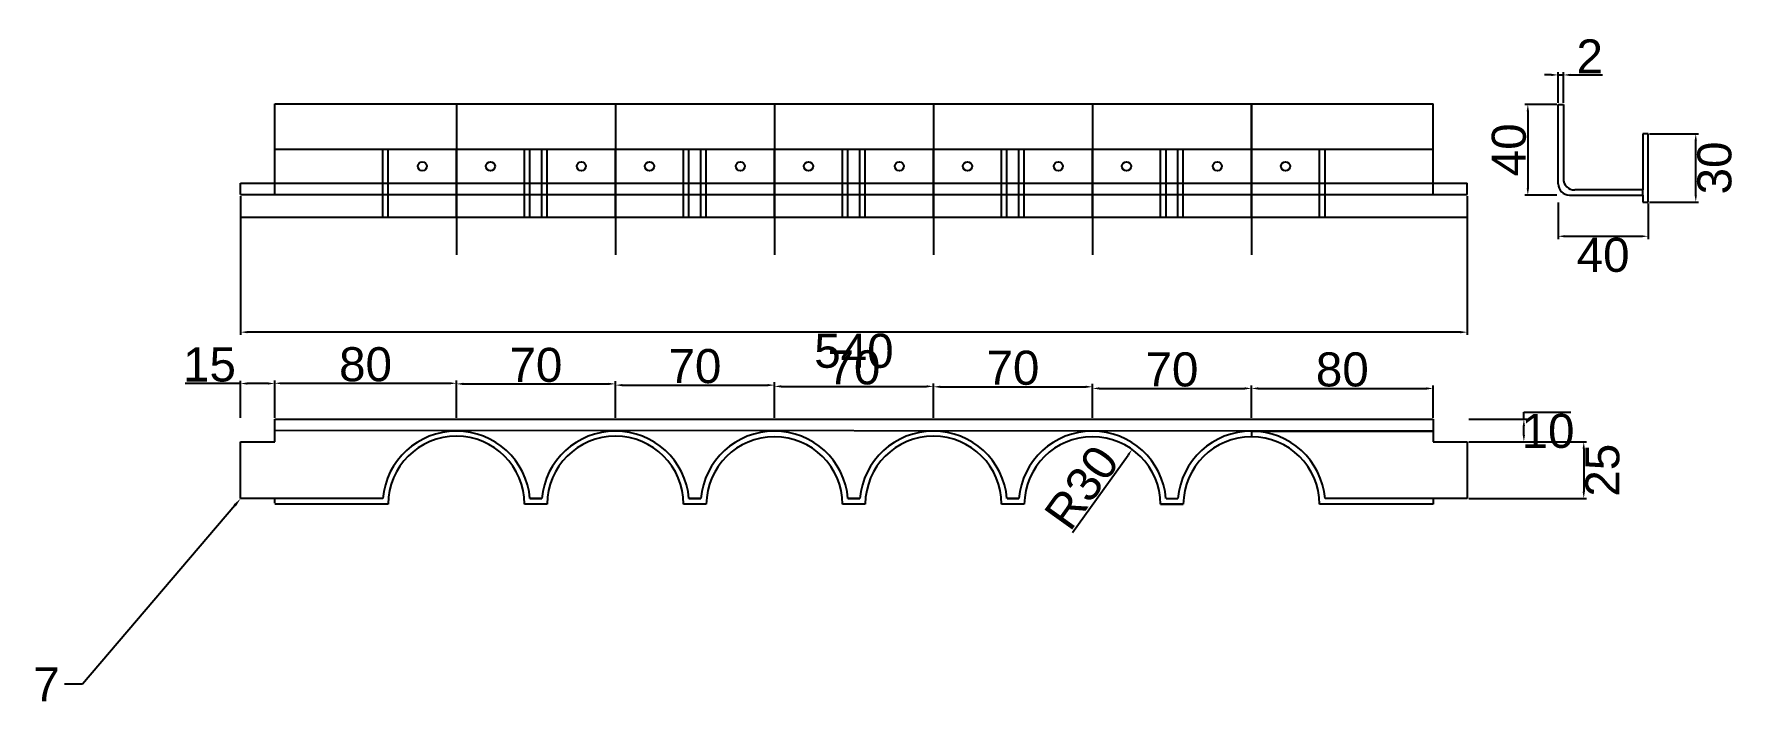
# Model space of a CAD drawing. Header units: millimetres. Extents: x -3009 to 55097, y -2803 to 5841.
# Drawn here: x 49848 to 50597, y -2803 to -2504 of the extents above; entities that cross this region are included whole.
import ezdxf
from ezdxf import colors
from ezdxf.entities.mleader import LeaderData, LeaderLine
from ezdxf.math import Vec2, Vec3

# ---------------------------------------------------------------- set-up
doc = ezdxf.new("R2010")
doc.units = ezdxf.units.MM
doc.layers.add('DIM', color=10, linetype='Continuous')
doc.styles.get("Standard").update_dxf_attribs({"font": 'arial.ttf', "height": 15})
doc.dimstyles.new('DIM', dxfattribs={"dimtxt": 15, "dimasz": 3, "dimexe": 1.25, "dimexo": 0.625, "dimtad": 2, "dimtoh": 1, "dimdec": 0, "dimtxsty": 'Standard', "dimcen": 2.5, "dimclrd": 1, "dimclre": 4, "dimclrt": 1, "dimadec": 0, "dimazin": 0, "dimtfac": 1, "dimtdec": 0, "dimtmove": 0, "dimatfit": 3, "dimfxl": 1, "dimtfillclr": 4, "dimarcsym": 0})

# ---------------------------------------------------------------- blocks, each defined once
blk = doc.blocks.new('*D336')
at = {"layer": 'Defpoints', "color": 0, "transparency": 16777216}
for p in [(49938.55, -2574.71), (50478.55, -2574.71), (49938.55, -2635.28)]:
    blk.add_point(p, dxfattribs=at)
at = {"layer": 'DIM', "color": 4, "lineweight": -2, "transparency": 16777216}
for p, q in [((49938.55, -2575.33), (49938.55, -2636.53)), ((50478.55, -2575.33), (50478.55, -2636.53))]:
    blk.add_line(p, q, dxfattribs=at)
at = {"layer": 'DIM', "color": 1, "lineweight": -2, "transparency": 16777216}
blk.add_line((50475.55, -2635.28), (49941.55, -2635.28), dxfattribs=at)
at = {"layer": 'DIM', "color": 1, "transparency": 16777216}
for points in [[(49941.55, -2634.78), (49941.55, -2635.78), (49938.55, -2635.28)], [(50475.55, -2634.78), (50475.55, -2635.78), (50478.55, -2635.28)]]:
    blk.add_solid(points, dxfattribs=at)
at = {"layer": 'DIM', "color": 1, "transparency": 16777216, "insert": (50208.55, -2643.57), "char_height": 15, "attachment_point": 5}
blk.add_mtext('540', dxfattribs=at)
blk = doc.blocks.new('*D337')
at = {"layer": 'Defpoints', "color": 0, "transparency": 16777216}
for p in [(49938.55, -2657.9), (49938.55, -2673.57), (49953.55, -2673.57)]:
    blk.add_point(p, dxfattribs=at)
at = {"layer": 'DIM', "color": 1, "lineweight": -2, "transparency": 16777216}
for p, q in [((49938.55, -2657.9), (49914.12, -2657.9)), ((49950.55, -2657.9), (49941.55, -2657.9))]:
    blk.add_line(p, q, dxfattribs=at)
at = {"layer": 'DIM', "color": 4, "lineweight": -2, "transparency": 16777216}
for p, q in [((49938.55, -2672.95), (49938.55, -2656.65)), ((49953.55, -2672.95), (49953.55, -2656.65))]:
    blk.add_line(p, q, dxfattribs=at)
at = {"layer": 'DIM', "color": 1, "transparency": 16777216}
for points in [[(49941.55, -2657.4), (49941.55, -2658.4), (49938.55, -2657.9)], [(49950.55, -2657.4), (49950.55, -2658.4), (49953.55, -2657.9)]]:
    blk.add_solid(points, dxfattribs=at)
at = {"layer": 'DIM', "color": 1, "transparency": 16777216, "insert": (49924.84, -2649.62), "char_height": 15, "attachment_point": 5}
blk.add_mtext('15', dxfattribs=at)
blk = doc.blocks.new('*D338')
at = {"layer": 'Defpoints', "color": 0, "transparency": 16777216}
for p in [(50033.55, -2657.79), (49953.55, -2673.57), (50033.55, -2673.57)]:
    blk.add_point(p, dxfattribs=at)
at = {"layer": 'DIM', "color": 4, "lineweight": -2, "transparency": 16777216}
for p, q in [((49953.55, -2672.95), (49953.55, -2656.54)), ((50033.55, -2672.95), (50033.55, -2656.54))]:
    blk.add_line(p, q, dxfattribs=at)
at = {"layer": 'DIM', "color": 1, "lineweight": -2, "transparency": 16777216}
blk.add_line((49956.55, -2657.79), (50030.55, -2657.79), dxfattribs=at)
at = {"layer": 'DIM', "color": 1, "transparency": 16777216}
for points in [[(49956.55, -2657.29), (49956.55, -2658.29), (49953.55, -2657.79)], [(50030.55, -2657.29), (50030.55, -2658.29), (50033.55, -2657.79)]]:
    blk.add_solid(points, dxfattribs=at)
at = {"layer": 'DIM', "color": 1, "transparency": 16777216, "insert": (49993.55, -2649.51), "char_height": 15, "attachment_point": 5}
blk.add_mtext('80', dxfattribs=at)
blk = doc.blocks.new('*D339')
at = {"layer": 'Defpoints', "color": 0, "transparency": 16777216}
for p in [(50103.55, -2658.06), (50033.55, -2673.57), (50103.55, -2673.57)]:
    blk.add_point(p, dxfattribs=at)
at = {"layer": 'DIM', "color": 4, "lineweight": -2, "transparency": 16777216}
for p, q in [((50033.55, -2672.95), (50033.55, -2656.81)), ((50103.55, -2672.95), (50103.55, -2656.81))]:
    blk.add_line(p, q, dxfattribs=at)
at = {"layer": 'DIM', "color": 1, "lineweight": -2, "transparency": 16777216}
blk.add_line((50036.55, -2658.06), (50100.55, -2658.06), dxfattribs=at)
at = {"layer": 'DIM', "color": 1, "transparency": 16777216}
for points in [[(50036.55, -2657.56), (50036.55, -2658.56), (50033.55, -2658.06)], [(50100.55, -2657.56), (50100.55, -2658.56), (50103.55, -2658.06)]]:
    blk.add_solid(points, dxfattribs=at)
at = {"layer": 'DIM', "color": 1, "transparency": 16777216, "insert": (50068.55, -2649.78), "char_height": 15, "attachment_point": 5}
blk.add_mtext('70', dxfattribs=at)
blk = doc.blocks.new('*D340')
at = {"layer": 'Defpoints', "color": 0, "transparency": 16777216}
for p in [(50173.55, -2658.61), (50103.55, -2673.57), (50173.55, -2673.57)]:
    blk.add_point(p, dxfattribs=at)
at = {"layer": 'DIM', "color": 4, "lineweight": -2, "transparency": 16777216}
for p, q in [((50103.55, -2672.95), (50103.55, -2657.36)), ((50173.55, -2672.95), (50173.55, -2657.36))]:
    blk.add_line(p, q, dxfattribs=at)
at = {"layer": 'DIM', "color": 1, "lineweight": -2, "transparency": 16777216}
blk.add_line((50106.55, -2658.61), (50170.55, -2658.61), dxfattribs=at)
at = {"layer": 'DIM', "color": 1, "transparency": 16777216}
for points in [[(50106.55, -2658.11), (50106.55, -2659.11), (50103.55, -2658.61)], [(50170.55, -2658.11), (50170.55, -2659.11), (50173.55, -2658.61)]]:
    blk.add_solid(points, dxfattribs=at)
at = {"layer": 'DIM', "color": 1, "transparency": 16777216, "insert": (50138.55, -2650.33), "char_height": 15, "attachment_point": 5}
blk.add_mtext('70', dxfattribs=at)
blk = doc.blocks.new('*D341')
at = {"layer": 'Defpoints', "color": 0, "transparency": 16777216}
for p in [(50243.55, -2659.16), (50173.55, -2673.57), (50243.55, -2673.57)]:
    blk.add_point(p, dxfattribs=at)
at = {"layer": 'DIM', "color": 4, "lineweight": -2, "transparency": 16777216}
for p, q in [((50173.55, -2672.95), (50173.55, -2657.91)), ((50243.55, -2672.95), (50243.55, -2657.91))]:
    blk.add_line(p, q, dxfattribs=at)
at = {"layer": 'DIM', "color": 1, "lineweight": -2, "transparency": 16777216}
blk.add_line((50176.55, -2659.16), (50240.55, -2659.16), dxfattribs=at)
at = {"layer": 'DIM', "color": 1, "transparency": 16777216}
for points in [[(50176.55, -2658.66), (50176.55, -2659.66), (50173.55, -2659.16)], [(50240.55, -2658.66), (50240.55, -2659.66), (50243.55, -2659.16)]]:
    blk.add_solid(points, dxfattribs=at)
at = {"layer": 'DIM', "color": 1, "transparency": 16777216, "insert": (50208.55, -2650.88), "char_height": 15, "attachment_point": 5}
blk.add_mtext('70', dxfattribs=at)
blk = doc.blocks.new('*D342')
at = {"layer": 'Defpoints', "color": 0, "transparency": 16777216}
for p in [(50313.55, -2659.34), (50243.55, -2673.57), (50313.55, -2673.57)]:
    blk.add_point(p, dxfattribs=at)
at = {"layer": 'DIM', "color": 4, "lineweight": -2, "transparency": 16777216}
for p, q in [((50243.55, -2672.95), (50243.55, -2658.09)), ((50313.55, -2672.95), (50313.55, -2658.09))]:
    blk.add_line(p, q, dxfattribs=at)
at = {"layer": 'DIM', "color": 1, "lineweight": -2, "transparency": 16777216}
blk.add_line((50246.55, -2659.34), (50310.55, -2659.34), dxfattribs=at)
at = {"layer": 'DIM', "color": 1, "transparency": 16777216}
for points in [[(50246.55, -2658.84), (50246.55, -2659.84), (50243.55, -2659.34)], [(50310.55, -2658.84), (50310.55, -2659.84), (50313.55, -2659.34)]]:
    blk.add_solid(points, dxfattribs=at)
at = {"layer": 'DIM', "color": 1, "transparency": 16777216, "insert": (50278.55, -2651.05), "char_height": 15, "attachment_point": 5}
blk.add_mtext('70', dxfattribs=at)
blk = doc.blocks.new('*D343')
at = {"layer": 'Defpoints', "color": 0, "transparency": 16777216}
for p in [(50383.55, -2660.06), (50313.55, -2673.57), (50383.55, -2673.57)]:
    blk.add_point(p, dxfattribs=at)
at = {"layer": 'DIM', "color": 4, "lineweight": -2, "transparency": 16777216}
for p, q in [((50313.55, -2672.95), (50313.55, -2658.81)), ((50383.55, -2672.95), (50383.55, -2658.81))]:
    blk.add_line(p, q, dxfattribs=at)
at = {"layer": 'DIM', "color": 1, "lineweight": -2, "transparency": 16777216}
blk.add_line((50316.55, -2660.06), (50380.55, -2660.06), dxfattribs=at)
at = {"layer": 'DIM', "color": 1, "transparency": 16777216}
for points in [[(50316.55, -2659.56), (50316.55, -2660.56), (50313.55, -2660.06)], [(50380.55, -2659.56), (50380.55, -2660.56), (50383.55, -2660.06)]]:
    blk.add_solid(points, dxfattribs=at)
at = {"layer": 'DIM', "color": 1, "transparency": 16777216, "insert": (50348.55, -2651.78), "char_height": 15, "attachment_point": 5}
blk.add_mtext('70', dxfattribs=at)
blk = doc.blocks.new('*D344')
at = {"layer": 'Defpoints', "color": 0, "transparency": 16777216}
for p in [(50463.55, -2660.07), (50383.55, -2673.57), (50463.55, -2673.57)]:
    blk.add_point(p, dxfattribs=at)
at = {"layer": 'DIM', "color": 4, "lineweight": -2, "transparency": 16777216}
for p, q in [((50383.55, -2672.95), (50383.55, -2658.82)), ((50463.55, -2672.95), (50463.55, -2658.82))]:
    blk.add_line(p, q, dxfattribs=at)
at = {"layer": 'DIM', "color": 1, "lineweight": -2, "transparency": 16777216}
blk.add_line((50386.55, -2660.07), (50460.55, -2660.07), dxfattribs=at)
at = {"layer": 'DIM', "color": 1, "transparency": 16777216}
for points in [[(50386.55, -2659.57), (50386.55, -2660.57), (50383.55, -2660.07)], [(50460.55, -2659.57), (50460.55, -2660.57), (50463.55, -2660.07)]]:
    blk.add_solid(points, dxfattribs=at)
at = {"layer": 'DIM', "color": 1, "transparency": 16777216, "insert": (50423.55, -2651.79), "char_height": 15, "attachment_point": 5}
blk.add_mtext('80', dxfattribs=at)
blk = doc.blocks.new('*D345')
at = {"layer": 'Defpoints', "color": 0, "transparency": 16777216}
for p in [(50478.55, -2673.57), (50503.47, -2673.57), (50478.55, -2683.57)]:
    blk.add_point(p, dxfattribs=at)
at = {"layer": 'DIM', "color": 4, "lineweight": -2, "transparency": 16777216}
for p, q in [((50479.18, -2673.57), (50504.72, -2673.57)), ((50479.18, -2683.57), (50504.72, -2683.57))]:
    blk.add_line(p, q, dxfattribs=at)
at = {"layer": 'DIM', "color": 1, "lineweight": -2, "transparency": 16777216}
for p, q in [((50503.47, -2673.57), (50503.47, -2670.57)), ((50503.47, -2670.57), (50524.12, -2670.57)), ((50503.47, -2680.57), (50503.47, -2676.57))]:
    blk.add_line(p, q, dxfattribs=at)
at = {"layer": 'DIM', "color": 1, "transparency": 16777216}
for points in [[(50502.97, -2676.57), (50503.97, -2676.57), (50503.47, -2673.57)], [(50502.97, -2680.57), (50503.97, -2680.57), (50503.47, -2683.57)]]:
    blk.add_solid(points, dxfattribs=at)
at = {"layer": 'DIM', "color": 1, "transparency": 16777216, "insert": (50514.11, -2678.86), "char_height": 15, "attachment_point": 5}
blk.add_mtext('10', dxfattribs=at)
blk = doc.blocks.new('*D346')
at = {"layer": 'Defpoints', "color": 0, "transparency": 16777216}
for p in [(50478.55, -2683.57), (50478.55, -2708.57), (50529.84, -2708.57)]:
    blk.add_point(p, dxfattribs=at)
at = {"layer": 'DIM', "color": 4, "lineweight": -2, "transparency": 16777216}
for p, q in [((50479.18, -2683.57), (50531.09, -2683.57)), ((50479.18, -2708.57), (50531.09, -2708.57))]:
    blk.add_line(p, q, dxfattribs=at)
at = {"layer": 'DIM', "color": 1, "lineweight": -2, "transparency": 16777216}
blk.add_line((50529.84, -2686.57), (50529.84, -2705.57), dxfattribs=at)
at = {"layer": 'DIM', "color": 1, "transparency": 16777216}
for points in [[(50529.34, -2686.57), (50530.34, -2686.57), (50529.84, -2683.57)], [(50529.34, -2705.57), (50530.34, -2705.57), (50529.84, -2708.57)]]:
    blk.add_solid(points, dxfattribs=at)
at = {"layer": 'DIM', "color": 1, "transparency": 16777216, "insert": (50538.12, -2696.07), "char_height": 15, "attachment_point": 5, "rotation": 90}
blk.add_mtext('25', dxfattribs=at)
blk = doc.blocks.new('*D335')
at = {"layer": 'Defpoints', "color": 0, "transparency": 16777216}
for p in [(50331.03, -2686.94), (50313.55, -2711.33)]:
    blk.add_point(p, dxfattribs=at)
at = {"layer": 'DIM', "color": 1, "lineweight": -2, "transparency": 16777216}
blk.add_line((50304.79, -2723.56), (50329.28, -2689.38), dxfattribs=at)
at = {"layer": 'DIM', "color": 1, "transparency": 16777216}
blk.add_solid([(50328.87, -2689.09), (50329.69, -2689.67), (50331.03, -2686.94)], dxfattribs=at)
at = {"layer": 'DIM', "color": 1, "transparency": 16777216, "insert": (50308.84, -2703.67), "char_height": 15, "attachment_point": 5, "rotation": 54.376}
blk.add_mtext('R30', dxfattribs=at)
blk = doc.blocks.new('*D347')
at = {"layer": 'Defpoints', "color": 0, "transparency": 16777216}
for p in [(50518.56, -2534.98), (50505.22, -2574.98), (50518.56, -2574.98)]:
    blk.add_point(p, dxfattribs=at)
at = {"layer": 'DIM', "color": 4, "lineweight": -2, "transparency": 16777216}
for p, q in [((50517.93, -2534.98), (50503.97, -2534.98)), ((50517.93, -2574.98), (50503.97, -2574.98))]:
    blk.add_line(p, q, dxfattribs=at)
at = {"layer": 'DIM', "color": 1, "lineweight": -2, "transparency": 16777216}
blk.add_line((50505.22, -2537.98), (50505.22, -2571.98), dxfattribs=at)
at = {"layer": 'DIM', "color": 1, "transparency": 16777216}
for points in [[(50504.72, -2537.98), (50505.72, -2537.98), (50505.22, -2534.98)], [(50504.72, -2571.98), (50505.72, -2571.98), (50505.22, -2574.98)]]:
    blk.add_solid(points, dxfattribs=at)
at = {"layer": 'DIM', "color": 1, "transparency": 16777216, "insert": (50496.94, -2554.98), "char_height": 15, "attachment_point": 5, "rotation": 90}
blk.add_mtext('40', dxfattribs=at)
blk = doc.blocks.new('*D348')
at = {"layer": 'Defpoints', "color": 0, "transparency": 16777216}
for p in [(50520.86, -2522.01), (50518.56, -2534.98), (50520.86, -2534.98)]:
    blk.add_point(p, dxfattribs=at)
at = {"layer": 'DIM', "color": 1, "lineweight": -2, "transparency": 16777216}
for p, q in [((50515.56, -2522.01), (50512.56, -2522.01)), ((50518.56, -2522.01), (50520.86, -2522.01)), ((50523.86, -2522.01), (50538.04, -2522.01))]:
    blk.add_line(p, q, dxfattribs=at)
at = {"layer": 'DIM', "color": 4, "lineweight": -2, "transparency": 16777216}
for p, q in [((50518.56, -2534.35), (50518.56, -2520.76)), ((50520.86, -2534.35), (50520.86, -2520.76))]:
    blk.add_line(p, q, dxfattribs=at)
at = {"layer": 'DIM', "color": 1, "transparency": 16777216}
for points in [[(50515.56, -2521.51), (50515.56, -2522.51), (50518.56, -2522.01)], [(50523.86, -2521.51), (50523.86, -2522.51), (50520.86, -2522.01)]]:
    blk.add_solid(points, dxfattribs=at)
at = {"layer": 'DIM', "color": 1, "transparency": 16777216, "insert": (50532.45, -2513.85), "char_height": 15, "attachment_point": 5}
blk.add_mtext('2', dxfattribs=at)
blk = doc.blocks.new('*D349')
at = {"layer": 'Defpoints', "color": 0, "transparency": 16777216}
for p in [(50518.56, -2577.56), (50558.16, -2577.98), (50558.16, -2593.06)]:
    blk.add_point(p, dxfattribs=at)
at = {"layer": 'DIM', "color": 4, "lineweight": -2, "transparency": 16777216}
for p, q in [((50518.56, -2578.19), (50518.56, -2594.31)), ((50558.16, -2578.6), (50558.16, -2594.31))]:
    blk.add_line(p, q, dxfattribs=at)
at = {"layer": 'DIM', "color": 1, "lineweight": -2, "transparency": 16777216}
blk.add_line((50521.56, -2593.06), (50555.16, -2593.06), dxfattribs=at)
at = {"layer": 'DIM', "color": 1, "transparency": 16777216}
for points in [[(50521.56, -2592.56), (50521.56, -2593.56), (50518.56, -2593.06)], [(50555.16, -2592.56), (50555.16, -2593.56), (50558.16, -2593.06)]]:
    blk.add_solid(points, dxfattribs=at)
at = {"layer": 'DIM', "color": 1, "transparency": 16777216, "insert": (50538.36, -2601.34), "char_height": 15, "attachment_point": 5}
blk.add_mtext('40', dxfattribs=at)
blk = doc.blocks.new('*D350')
at = {"layer": 'Defpoints', "color": 0, "transparency": 16777216}
for p in [(50558.16, -2547.98), (50579.15, -2547.98), (50558.16, -2577.98)]:
    blk.add_point(p, dxfattribs=at)
at = {"layer": 'DIM', "color": 4, "lineweight": -2, "transparency": 16777216}
for p, q in [((50558.78, -2547.98), (50580.4, -2547.98)), ((50558.78, -2577.98), (50580.4, -2577.98))]:
    blk.add_line(p, q, dxfattribs=at)
at = {"layer": 'DIM', "color": 1, "lineweight": -2, "transparency": 16777216}
blk.add_line((50579.15, -2574.98), (50579.15, -2550.98), dxfattribs=at)
at = {"layer": 'DIM', "color": 1, "transparency": 16777216}
for points in [[(50578.65, -2550.98), (50579.65, -2550.98), (50579.15, -2547.98)], [(50578.65, -2574.98), (50579.65, -2574.98), (50579.15, -2577.98)]]:
    blk.add_solid(points, dxfattribs=at)
at = {"layer": 'DIM', "color": 1, "transparency": 16777216, "insert": (50587.44, -2562.98), "char_height": 15, "attachment_point": 5, "rotation": 90}
blk.add_mtext('30', dxfattribs=at)

msp = doc.modelspace()

# ---------------------------------------------------------------- linework, layer by layer
for p, q in [((49953.55, -2574.71), (49953.55, -2534.71)), ((49953.55, -2534.71), (50463.55, -2534.71)), ((50033.55, -2534.71), (50033.55, -2601.18)), ((50103.55, -2534.71), (50103.55, -2601.18)), ((50173.55, -2534.71), (50173.55, -2601.18)), ((50243.55, -2534.71), (50243.55, -2601.18)), ((50313.55, -2534.71), (50313.55, -2601.18)), ((50383.55, -2554.71), (50383.55, -2534.71)), ((50383.55, -2534.71), (50383.55, -2601.18)), ((50463.55, -2574.71), (50463.55, -2534.71)), ((50518.56, -2534.98), (50520.86, -2534.98)), ((50518.56, -2569.98), (50518.56, -2534.98)), ((50520.86, -2534.98), (50520.86, -2567.68)), ((50558.16, -2547.98), (50555.86, -2547.98)), ((50555.86, -2547.98), (50555.86, -2572.68)), ((50558.16, -2577.98), (50558.16, -2547.98)), ((49953.55, -2554.71), (50463.55, -2554.71)), ((49953.55, -2574.71), (49953.55, -2554.71)), ((50001.17, -2584.71), (50001.17, -2554.71)), ((50003.56, -2584.71), (50003.56, -2554.71)), ((50033.55, -2569.71), (50033.55, -2554.71)), ((50033.55, -2569.71), (50033.55, -2554.71)), ((50063.55, -2584.71), (50063.55, -2554.71)), ((50065.94, -2584.71), (50065.94, -2554.71)), ((50071.17, -2584.71), (50071.17, -2554.71)), ((50073.56, -2584.71), (50073.56, -2554.71)), ((50103.55, -2569.71), (50103.55, -2554.71)), ((50133.55, -2584.71), (50133.55, -2554.71)), ((50135.94, -2584.71), (50135.94, -2554.71)), ((50141.17, -2584.71), (50141.17, -2554.71)), ((50143.56, -2584.71), (50143.56, -2554.71)), ((50173.55, -2569.71), (50173.55, -2554.71)), ((50203.55, -2584.71), (50203.55, -2554.71)), ((50205.94, -2584.71), (50205.94, -2554.71)), ((50211.17, -2584.71), (50211.17, -2554.71)), ((50213.56, -2584.71), (50213.56, -2554.71)), ((50243.55, -2569.71), (50243.55, -2554.71)), ((50273.55, -2584.71), (50273.55, -2554.71)), ((50275.93, -2584.71), (50275.93, -2554.71)), ((50281.17, -2584.71), (50281.17, -2554.71)), ((50283.56, -2584.71), (50283.56, -2554.71)), ((50313.55, -2569.71), (50313.55, -2554.71)), ((50343.55, -2584.71), (50343.55, -2554.71)), ((50345.94, -2584.71), (50345.94, -2554.71)), ((50351.17, -2584.71), (50351.17, -2554.71)), ((50353.56, -2584.71), (50353.56, -2554.71)), ((50383.55, -2569.71), (50383.55, -2554.71)), ((50413.55, -2584.71), (50413.55, -2554.71)), ((50415.94, -2584.71), (50415.94, -2554.71)), ((49938.55, -2569.71), (50478.55, -2569.71)), ((49938.55, -2574.71), (49938.55, -2569.71)), ((50033.55, -2574.71), (50033.55, -2569.71)), ((50103.55, -2574.71), (50103.55, -2569.71)), ((50173.55, -2574.71), (50173.55, -2569.71)), ((50243.55, -2574.71), (50243.55, -2569.71)), ((50313.55, -2574.71), (50313.55, -2569.71)), ((50383.55, -2574.71), (50383.55, -2569.71)), ((50478.55, -2574.71), (50478.55, -2569.71)), ((49938.55, -2574.71), (50478.55, -2574.71)), ((50033.55, -2584.71), (50033.55, -2574.71)), ((50103.55, -2584.71), (50103.55, -2574.71)), ((50173.55, -2584.71), (50173.55, -2574.71)), ((50243.55, -2584.71), (50243.55, -2574.71)), ((50313.55, -2584.71), (50313.55, -2574.71)), ((50383.55, -2584.71), (50383.55, -2574.71)), ((50523.56, -2574.98), (50555.86, -2574.98)), ((50555.86, -2572.68), (50525.86, -2572.68)), ((50555.86, -2574.98), (50555.86, -2572.68)), ((50555.86, -2574.98), (50555.86, -2576.98)), ((50555.86, -2576.98), (50555.86, -2577.98)), ((50555.86, -2577.98), (50558.16, -2577.98)), ((49938.55, -2584.71), (50478.55, -2584.71)), ((50383.55, -2584.71), (50383.55, -2601.18)), ((49953.55, -2683.57), (49953.55, -2673.57)), ((49953.55, -2673.57), (50033.55, -2673.57)), ((49953.55, -2673.57), (50033.55, -2673.57)), ((50033.55, -2673.57), (50103.55, -2673.57)), ((50033.55, -2673.57), (50103.55, -2673.57)), ((50103.55, -2673.57), (50173.55, -2673.57)), ((50173.55, -2673.57), (50243.55, -2673.57)), ((50243.55, -2673.57), (50313.55, -2673.57)), ((50313.55, -2673.57), (50383.55, -2673.57)), ((50383.55, -2673.57), (50463.55, -2673.57)), ((50463.55, -2673.57), (50463.55, -2683.57)), ((49938.55, -2708.57), (49938.55, -2683.57)), ((49938.55, -2683.57), (49953.55, -2683.57)), ((50463.55, -2678.83), (49953.55, -2678.57)), ((50033.55, -2678.61), (50033.55, -2678.83)), ((50103.55, -2678.65), (50103.55, -2678.83)), ((50173.55, -2678.68), (50173.55, -2678.83)), ((50243.55, -2678.72), (50243.55, -2678.83)), ((50313.55, -2678.75), (50313.55, -2678.83)), ((50383.55, -2678.79), (50383.55, -2681.33)), ((50383.55, -2678.83), (50463.55, -2678.83)), ((50413.55, -2678.83), (50413.55, -2678.8)), ((50415.94, -2678.83), (50415.94, -2678.8)), ((50463.55, -2683.57), (50478.55, -2683.57)), ((50478.55, -2683.57), (50478.55, -2708.57)), ((50001.17, -2708.57), (49938.55, -2708.57)), ((49953.55, -2710.57), (49953.55, -2708.57)), ((50003.55, -2711.07), (49953.55, -2711.07)), ((50073.55, -2711.07), (50063.55, -2711.07)), ((50071.17, -2708.57), (50065.94, -2708.57)), ((50065.94, -2708.57), (50071.17, -2708.57)), ((50143.56, -2711.07), (50133.55, -2711.07)), ((50141.17, -2708.57), (50135.94, -2708.57)), ((50135.94, -2708.57), (50141.17, -2708.57)), ((50213.55, -2711.07), (50203.55, -2711.07)), ((50211.17, -2708.57), (50205.94, -2708.57)), ((50205.94, -2708.57), (50211.17, -2708.57)), ((50283.56, -2711.07), (50273.55, -2711.07)), ((50281.17, -2708.57), (50275.94, -2708.57)), ((50275.94, -2708.57), (50281.17, -2708.57)), ((50353.56, -2711.07), (50343.55, -2711.07)), ((50343.55, -2711.07), (50353.56, -2711.07)), ((50343.55, -2711.07), (50348.55, -2711.07)), ((50345.94, -2708.57), (50351.17, -2708.57)), ((50345.94, -2711.07), (50351.17, -2711.07)), ((50348.55, -2711.07), (50353.56, -2711.07)), ((50463.51, -2711.07), (50413.55, -2711.07)), ((50478.55, -2708.57), (50415.94, -2708.57)), ((50463.51, -2708.57), (50463.51, -2711.07))]:
    msp.add_line(p, q)
for centre in [(50018.55, -2562.21), (50048.55, -2562.21), (50088.55, -2562.21), (50118.55, -2562.21), (50158.55, -2562.21), (50188.55, -2562.21), (50228.55, -2562.21), (50258.55, -2562.21), (50298.55, -2562.21), (50328.55, -2562.21), (50368.55, -2562.21), (50398.55, -2562.21)]:
    msp.add_circle(centre, 2)
for centre, radius, start, end in [((50523.56, -2569.98), 5, 180, 270), ((50525.86, -2567.68), 5, 180, 270), ((50033.55, -2711.33), 32.5, 4.86549, 175.13451), ((50033.55, -2711.07), 30, 0, 180), ((50103.55, -2711.33), 32.5, 4.86549, 175.13451), ((50103.55, -2711.07), 30, 0, 180), ((50173.55, -2711.33), 32.5, 4.86549, 175.13451), ((50173.55, -2711.33), 30, 0.49005, 179.50995), ((50243.55, -2711.33), 32.5, 4.86549, 175.13451), ((50243.55, -2711.07), 30, 0, 180), ((50313.55, -2711.33), 32.5, 4.86549, 175.13451), ((50313.55, -2711.33), 30, 0.49005, 179.50995), ((50383.55, -2711.33), 32.5, 4.86549, 175.13451), ((50383.55, -2711.33), 30, 0.49005, 179.50995)]:
    msp.add_arc(centre, radius, start, end)

# ---------------------------------------------------------------- dimensions: what is measured, and where the dimension line sits
at = {"layer": 'DIM'}
for base, p1, p2, picture, middle in [((50520.86, -2522.01), (50518.56, -2534.98), (50520.86, -2534.98), '*D348', (50532.45, -2513.85)), ((49938.55, -2635.28), (50478.55, -2574.71), (49938.55, -2574.71), '*D336', (50208.55, -2643.57)), ((50558.16, -2593.06), (50518.56, -2577.56), (50558.16, -2577.98), '*D349', (50538.36, -2601.34)), ((49938.55, -2657.9), (49953.55, -2673.57), (49938.55, -2673.57), '*D337', (49924.84, -2649.62)), ((50033.55, -2657.79), (49953.55, -2673.57), (50033.55, -2673.57), '*D338', (49993.55, -2649.51)), ((50103.55, -2658.06), (50033.55, -2673.57), (50103.55, -2673.57), '*D339', (50068.55, -2649.78)), ((50173.55, -2658.61), (50103.55, -2673.57), (50173.55, -2673.57), '*D340', (50138.55, -2650.33)), ((50243.55, -2659.16), (50173.55, -2673.57), (50243.55, -2673.57), '*D341', (50208.55, -2650.88)), ((50313.55, -2659.34), (50243.55, -2673.57), (50313.55, -2673.57), '*D342', (50278.55, -2651.05)), ((50383.55, -2660.06), (50313.55, -2673.57), (50383.55, -2673.57), '*D343', (50348.55, -2651.78)), ((50463.55, -2660.07), (50383.55, -2673.57), (50463.55, -2673.57), '*D344', (50423.55, -2651.79))]:
    dim = msp.add_linear_dim(base=base, p1=p1, p2=p2, dimstyle='DIM', dxfattribs=at)
    dim.commit()
    dim.dimension.update_dxf_attribs({"geometry": picture, "text_midpoint": middle})
for base, p1, p2, picture, middle in [((50505.22, -2574.98), (50518.56, -2534.98), (50518.56, -2574.98), '*D347', (50496.94, -2554.98)), ((50579.15, -2547.98), (50558.16, -2577.98), (50558.16, -2547.98), '*D350', (50587.44, -2562.98)), ((50503.47, -2673.57), (50478.55, -2683.57), (50478.55, -2673.57), '*D345', (50514.11, -2678.86)), ((50529.84, -2708.57), (50478.55, -2683.57), (50478.55, -2708.57), '*D346', (50538.12, -2696.07))]:
    dim = msp.add_linear_dim(base=base, p1=p1, p2=p2, angle=90, dimstyle='DIM', dxfattribs=at)
    dim.commit()
    dim.dimension.update_dxf_attribs({"geometry": picture, "text_midpoint": middle})
dim = msp.add_radius_dim(center=(50313.55, -2711.33), mpoint=(50331.03, -2686.94), dimstyle='DIM', dxfattribs=at)
dim.commit()
dim.dimension.update_dxf_attribs({"geometry": '*D335', "text_midpoint": (50315.58, -2708.5), "dimtype": 164})

# ---------------------------------------------------------------- leaders
ml = msp.add_multileader_mtext('Standard')
ml.set_content('7', color=256)
ml.set_leader_properties()
ml.build(insert=Vec2(0, 0))
ctx = ml.context
ctx.base_point, ctx.char_height, ctx.plane_origin = Vec3(49847.27, -2790.34), 15, Vec3(49938.55, -2708.57)
ctx.text_align_type = 2
notes = []
notes.append((ctx, [(0, (1, 1, 0), (49868.98, -2790.34), (-1, 0), 8, [(0, [(49938.55, -2708.57)], 0, [])])]))
ctx.mtext.insert, ctx.mtext.alignment, ctx.mtext.flow_direction = Vec3(49858.98, -2782.84), 3, 5
for ctx, leaders in notes:
    for number, flags, end, landing, length, lines in leaders:
        leader = LeaderData()
        leader.index, (leader.has_last_leader_line, leader.has_dogleg_vector, leader.attachment_direction) = number, flags
        leader.last_leader_point, leader.dogleg_vector, leader.dogleg_length = Vec3(end), Vec3(landing), length
        for number, points, colour, breaks in lines:
            line = LeaderLine()
            line.index, line.vertices, line.color, line.breaks = number, Vec3.list(points), colors.encode_raw_color(colour), breaks
            leader.lines.append(line)
        ctx.leaders.append(leader)

doc.saveas('drawing.dxf')
